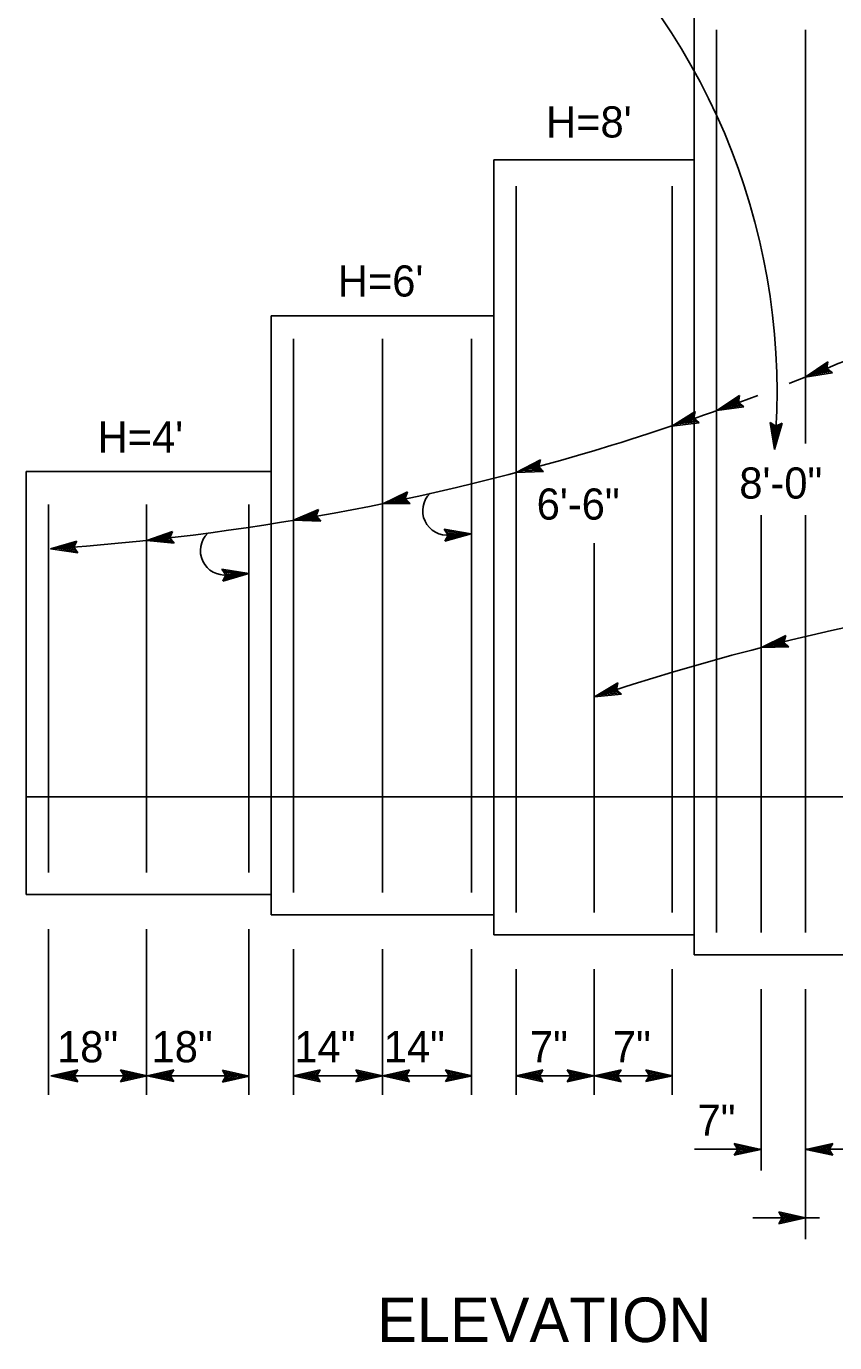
# Model space of a CAD drawing. Extents: x -894 to 866, y -472 to 714.
# Drawn here: x -142.7 to 38.8, y 229.7 to 525.3 of the extents above; entities that cross this region are included whole.
import ezdxf

# ---------------------------------------------------------------- set-up
doc = ezdxf.new("R2010")
doc.units = 0
for name, color, linetype in [('str_Concrete-A', 7, 'Continuous'), ('str_Reinforcement-C', 7, 'Continuous'), ('str_Text-A', 7, 'Continuous')]:
    doc.layers.add(name, color=color, linetype=linetype)

msp = doc.modelspace()

# ---------------------------------------------------------------- linework, layer by layer
at = {"layer": 'str_Concrete-A'}
for p, q in [((7.28, 530.31), (7.28, 316.81)), ((-37.72, 495.31), (-37.72, 321.31)), ((-37.72, 495.31), (7.28, 495.31)), ((-87.72, 460.31), (-37.72, 460.31)), ((-87.72, 460.31), (-87.72, 325.81)), ((-142.72, 425.31), (-142.72, 330.31)), ((-142.72, 425.31), (-87.72, 425.31)), ((-142.72, 352.31), (107.28, 352.31)), ((-142.72, 330.31), (-87.72, 330.31)), ((-87.72, 325.81), (-37.72, 325.81)), ((-37.72, 321.31), (7.28, 321.31)), ((7.28, 316.81), (57.28, 316.81))]:
    msp.add_line(p, q, dxfattribs=at)
at = {"layer": 'str_Reinforcement-C'}
for p, q in [((12.28, 524.52), (12.28, 321.81)), ((32.28, 524.52), (32.28, 431.6)), ((-32.72, 489.42), (-32.72, 419.53)), ((2.28, 489.42), (2.28, 326.31)), ((-82.72, 455.16), (-82.72, 330.81)), ((-62.72, 455.16), (-62.72, 330.81)), ((-42.72, 455.16), (-42.72, 330.81)), ((-137.72, 417.94), (-137.72, 335.31)), ((-115.72, 417.94), (-115.72, 335.31)), ((-92.72, 417.94), (-92.72, 335.31)), ((-32.72, 419.53), (-32.72, 326.31)), ((22.28, 415.55), (22.28, 321.81)), ((32.28, 415.55), (32.28, 321.81)), ((-15.22, 409.26), (-15.22, 326.31))]:
    msp.add_line(p, q, dxfattribs=at)
at = {"layer": 'str_Text-A'}
for p, q in [((32.21, 446.55), (37.29, 450.01)), ((33.5, 447.07), (37.21, 449.59)), ((37.29, 450.01), (37.04, 448.48)), ((37.29, 450.01), (37.29, 450.01)), ((38.28, 447.54), (32.21, 446.55)), ((32.21, 446.55), (32.21, 446.55)), ((37.95, 447.79), (33.5, 447.07)), ((34.78, 447.58), (37.17, 449.21)), ((37.6, 448.03), (34.78, 447.58)), ((36.06, 448.09), (37.09, 448.79)), ((37.31, 448.29), (36.06, 448.09)), ((37.04, 448.48), (38.28, 447.54)), ((38.28, 447.54), (38.28, 447.54)), ((12.31, 439.03), (17.46, 442.4)), ((13.61, 439.53), (17.37, 441.98)), ((14.9, 440.01), (17.32, 441.59)), ((16.19, 440.49), (17.23, 441.17)), ((17.44, 440.67), (16.19, 440.49)), ((17.46, 442.4), (17.18, 440.87)), ((17.18, 440.87), (18.4, 439.9)), ((17.46, 442.4), (17.46, 442.4)), ((2.27, 435.56), (7.49, 438.81)), ((3.58, 436.03), (7.39, 438.39)), ((4.88, 436.48), (7.34, 438.01)), ((6.18, 436.94), (7.23, 437.59)), ((7.49, 438.81), (7.18, 437.29)), ((7.49, 438.81), (7.49, 438.81)), ((18.4, 439.9), (12.31, 439.03)), ((12.31, 439.03), (12.31, 439.03)), ((18.07, 440.15), (13.6, 439.52)), ((17.73, 440.41), (14.9, 440.01)), ((18.4, 439.9), (18.4, 439.9)), ((8.38, 436.29), (2.27, 435.56)), ((2.27, 435.56), (2.27, 435.56)), ((8.05, 436.56), (3.57, 436.02)), ((7.71, 436.82), (4.88, 436.48)), ((7.43, 437.09), (6.18, 436.94)), ((7.18, 437.29), (8.38, 436.29)), ((8.38, 436.29), (8.38, 436.29)), ((25.28, 430.31), (24.34, 436.38)), ((24.34, 436.38), (24.34, 436.38)), ((24.34, 436.38), (25.62, 435.5)), ((25.37, 431.7), (24.69, 436.13)), ((25.46, 433.07), (25.02, 435.93)), ((27.01, 436.21), (25.28, 430.31)), ((25.55, 434.44), (25.36, 435.67)), ((26.64, 436.02), (25.37, 431.69)), ((26.26, 435.81), (25.46, 433.07)), ((25.91, 435.65), (25.55, 434.44)), ((25.62, 435.5), (27.01, 436.21)), ((27.01, 436.21), (27.01, 436.21)), ((25.28, 430.31), (25.28, 430.31)), ((-32.69, 425.14), (-27.23, 427.96)), ((-31.35, 425.5), (-27.37, 427.55)), ((-30.02, 425.84), (-27.45, 427.17)), ((-27.17, 425.96), (-30.02, 425.84)), ((-28.69, 426.2), (-27.59, 426.77)), ((-27.43, 426.25), (-28.69, 426.2)), ((-27.24, 427.96), (-27.67, 426.47)), ((-27.67, 426.47), (-26.55, 425.38)), ((-27.23, 427.96), (-27.23, 427.96)), ((-26.55, 425.38), (-32.69, 425.14)), ((-32.69, 425.14), (-32.69, 425.14)), ((-26.85, 425.67), (-31.36, 425.49)), ((-26.55, 425.38), (-26.55, 425.38)), ((-62.7, 418.12), (-57.14, 420.75)), ((-61.34, 418.43), (-57.29, 420.35)), ((-60, 418.73), (-57.39, 419.97)), ((-57.14, 420.75), (-57.63, 419.27)), ((-57.14, 420.75), (-57.14, 420.75)), ((-56.55, 418.14), (-62.7, 418.12)), ((-62.7, 418.12), (-62.7, 418.12)), ((-56.84, 418.44), (-61.35, 418.42)), ((-57.15, 418.74), (-60, 418.73)), ((-58.66, 419.04), (-57.54, 419.57)), ((-57.4, 419.04), (-58.66, 419.04)), ((-57.63, 419.27), (-56.55, 418.14)), ((-56.55, 418.14), (-56.55, 418.14)), ((-82.72, 414.38), (-77.08, 416.82)), ((-76.57, 414.19), (-82.72, 414.38)), ((-82.72, 414.38), (-82.72, 414.38)), ((-76.85, 414.5), (-81.36, 414.64)), ((-81.35, 414.64), (-77.24, 416.42)), ((-80, 414.9), (-77.35, 416.05)), ((-77.15, 414.81), (-80, 414.9)), ((-78.65, 415.16), (-77.51, 415.65)), ((-77.39, 415.12), (-78.65, 415.16)), ((-77.08, 416.82), (-77.61, 415.36)), ((-77.61, 415.36), (-76.57, 414.19)), ((-77.08, 416.82), (-77.08, 416.82)), ((-76.57, 414.19), (-76.57, 414.19)), ((-115.67, 409.83), (-109.87, 411.87)), ((-114.28, 410), (-110.06, 411.49)), ((-112.92, 410.16), (-110.19, 411.12)), ((-109.87, 411.87), (-110.5, 410.46)), ((-109.87, 411.87), (-109.87, 411.87)), ((-42.81, 411.38), (-48.88, 412.36)), ((-48.88, 412.36), (-48.88, 412.36)), ((-48.88, 412.36), (-48, 411.08)), ((-48.72, 409.7), (-42.81, 411.38)), ((-48, 411.08), (-48.72, 409.7)), ((-44.2, 411.3), (-48.62, 412.02)), ((-48.53, 410.06), (-44.19, 411.3)), ((-45.57, 411.22), (-48.42, 411.68)), ((-48.31, 410.44), (-45.57, 411.22)), ((-46.95, 411.14), (-48.17, 411.34)), ((-48.16, 410.79), (-46.95, 411.14)), ((-47.56, 411.11), (-42.81, 411.38)), ((-42.81, 411.38), (-42.81, 411.38)), ((-137.26, 408), (-131.36, 409.73)), ((-131.18, 407.07), (-137.26, 408)), ((-137.26, 408), (-137.26, 408)), ((-131.42, 407.41), (-135.88, 408.09)), ((-135.87, 408.1), (-131.57, 409.36)), ((-134.5, 408.19), (-131.72, 409)), ((-131.68, 407.75), (-134.5, 408.19)), ((-133.12, 408.28), (-131.93, 408.63)), ((-131.88, 408.09), (-133.12, 408.28)), ((-131.36, 409.73), (-132.07, 408.35)), ((-132.07, 408.35), (-131.18, 407.07)), ((-131.36, 409.73), (-131.36, 409.73)), ((-109.55, 409.22), (-115.67, 409.83)), ((-115.67, 409.83), (-115.67, 409.83)), ((-109.81, 409.55), (-114.29, 410)), ((-110.08, 409.88), (-112.92, 410.16)), ((-111.55, 410.33), (-110.38, 410.74)), ((-110.3, 410.2), (-111.55, 410.33)), ((-110.5, 410.46), (-109.55, 409.22)), ((-109.55, 409.22), (-109.55, 409.22)), ((-48.72, 409.7), (-48.72, 409.7)), ((-131.18, 407.07), (-131.18, 407.07)), ((-92.72, 402.41), (-98.79, 403.39)), ((-98.79, 403.39), (-98.79, 403.39)), ((-98.79, 403.39), (-97.91, 402.11)), ((-98.63, 400.73), (-92.72, 402.41)), ((-97.91, 402.11), (-98.63, 400.73)), ((-94.11, 402.34), (-98.53, 403.05)), ((-98.44, 401.1), (-94.1, 402.33)), ((-95.48, 402.25), (-98.33, 402.71)), ((-98.22, 401.47), (-95.48, 402.25)), ((-96.86, 402.17), (-98.08, 402.37)), ((-98.07, 401.83), (-96.86, 402.17)), ((-97.47, 402.14), (-92.72, 402.41)), ((-92.72, 402.41), (-92.72, 402.41)), ((-98.63, 400.73), (-98.63, 400.73)), ((22.35, 385.81), (27.86, 388.52)), ((23.7, 386.14), (27.72, 388.12)), ((25.04, 386.46), (27.63, 387.74)), ((26.38, 386.79), (27.49, 387.33)), ((27.86, 388.52), (27.4, 387.04)), ((27.86, 388.52), (27.86, 388.52)), ((28.5, 385.93), (22.35, 385.81)), ((22.35, 385.81), (22.35, 385.81)), ((28.2, 386.22), (23.69, 386.13)), ((27.89, 386.52), (25.04, 386.46)), ((27.64, 386.81), (26.38, 386.79)), ((27.4, 387.04), (28.5, 385.93)), ((28.5, 385.93), (28.5, 385.93)), ((-15.16, 374.74), (-9.9, 377.91)), ((-9.37, 375.64), (-13.86, 375.17)), ((-13.85, 375.18), (-10.01, 377.49)), ((-12.54, 375.61), (-10.06, 377.1)), ((-9.7, 375.91), (-12.54, 375.61)), ((-11.23, 376.05), (-10.17, 376.69)), ((-9.98, 376.18), (-11.23, 376.05)), ((-9.9, 377.91), (-10.23, 376.39)), ((-10.23, 376.39), (-9.05, 375.37)), ((-9.9, 377.91), (-9.9, 377.91)), ((-9.05, 375.37), (-15.16, 374.74)), ((-15.16, 374.74), (-15.16, 374.74)), ((-9.05, 375.37), (-9.05, 375.37)), ((-137.72, 322.55), (-137.72, 285.34)), ((-115.72, 322.55), (-115.72, 285.34)), ((-92.72, 322.55), (-92.72, 285.34)), ((-82.72, 318.05), (-82.72, 285.34)), ((-62.72, 318.05), (-62.72, 285.34)), ((-42.72, 318.05), (-42.72, 285.34)), ((-32.72, 313.55), (-32.72, 285.34)), ((-15.22, 313.55), (-15.22, 285.34)), ((2.28, 313.55), (2.28, 285.34)), ((22.28, 309.05), (22.28, 268.36)), ((32.28, 309.05), (32.28, 252.96)), ((-137.19, 289.62), (-131.19, 290.95)), ((-135.8, 289.62), (-131.42, 290.59)), ((-134.42, 289.62), (-131.6, 290.24)), ((-133.04, 289.62), (-131.83, 289.88)), ((-131.19, 290.95), (-131.99, 289.62)), ((-131.19, 290.95), (-131.19, 290.95)), ((-120.78, 289.59), (-121.58, 290.93)), ((-121.58, 290.93), (-121.58, 290.93)), ((-121.58, 290.93), (-115.58, 289.59)), ((-121.37, 290.58), (-116.96, 289.59)), ((-121.13, 290.22), (-118.35, 289.6)), ((-120.96, 289.87), (-119.73, 289.6)), ((-115.59, 289.65), (-109.59, 290.98)), ((-114.2, 289.65), (-109.83, 290.62)), ((-112.83, 289.64), (-110, 290.27)), ((-111.45, 289.64), (-110.24, 289.91)), ((-109.59, 290.98), (-110.39, 289.65)), ((-109.59, 290.98), (-109.59, 290.98)), ((-97.89, 289.51), (-98.69, 290.85)), ((-98.69, 290.85), (-98.69, 290.85)), ((-98.69, 290.85), (-92.69, 289.51)), ((-98.47, 290.49), (-94.07, 289.51)), ((-98.24, 290.13), (-95.45, 289.51)), ((-98.06, 289.78), (-96.84, 289.51)), ((-82.7, 289.6), (-76.7, 290.93)), ((-81.31, 289.61), (-76.94, 290.57)), ((-79.94, 289.6), (-77.11, 290.23)), ((-78.56, 289.6), (-77.35, 289.87)), ((-76.7, 290.93), (-77.5, 289.6)), ((-76.7, 290.93), (-76.7, 290.93)), ((-67.96, 289.61), (-68.76, 290.95)), ((-68.76, 290.95), (-68.76, 290.95)), ((-68.76, 290.95), (-62.76, 289.61)), ((-68.55, 290.6), (-64.14, 289.61)), ((-68.31, 290.24), (-65.53, 289.62)), ((-68.14, 289.89), (-66.91, 289.62)), ((-62.65, 289.61), (-56.65, 290.94)), ((-61.26, 289.62), (-56.88, 290.58)), ((-59.89, 289.61), (-57.06, 290.24)), ((-58.5, 289.61), (-57.3, 289.88)), ((-56.65, 290.94), (-57.45, 289.61)), ((-56.65, 290.94), (-56.65, 290.94)), ((-47.8, 289.64), (-48.6, 290.98)), ((-48.6, 290.98), (-48.6, 290.98)), ((-48.6, 290.98), (-42.6, 289.64)), ((-48.38, 290.63), (-43.98, 289.64)), ((-48.15, 290.27), (-45.36, 289.64)), ((-47.97, 289.92), (-46.74, 289.65)), ((-32.7, 289.6), (-26.7, 290.93)), ((-31.31, 289.61), (-26.94, 290.57)), ((-29.94, 289.6), (-27.11, 290.23)), ((-28.56, 289.6), (-27.35, 289.87)), ((-26.7, 290.93), (-27.5, 289.6)), ((-26.7, 290.93), (-26.7, 290.93)), ((-20.46, 289.61), (-21.26, 290.95)), ((-21.26, 290.95), (-21.26, 290.95)), ((-21.26, 290.95), (-15.26, 289.61)), ((-21.05, 290.6), (-16.64, 289.61)), ((-20.81, 290.24), (-18.03, 289.62)), ((-20.64, 289.89), (-19.41, 289.62)), ((-15.15, 289.61), (-9.15, 290.94)), ((-13.76, 289.62), (-9.38, 290.58)), ((-12.39, 289.61), (-9.56, 290.24)), ((-11, 289.61), (-9.8, 289.88)), ((-9.15, 290.94), (-9.95, 289.61)), ((-9.15, 290.94), (-9.15, 290.94)), ((-2.8, 289.64), (-3.6, 290.98)), ((-3.6, 290.98), (-3.6, 290.98)), ((-3.6, 290.98), (2.4, 289.64)), ((-3.38, 290.63), (1.02, 289.64)), ((-3.15, 290.27), (-0.36, 289.64)), ((-2.97, 289.92), (-1.74, 289.65)), ((-131.19, 288.28), (-137.19, 289.62)), ((-137.19, 289.62), (-137.19, 289.62)), ((-137.19, 289.62), (-92.72, 289.62)), ((-131.4, 288.64), (-135.81, 289.62)), ((-131.64, 289), (-134.42, 289.62)), ((-131.81, 289.34), (-133.04, 289.62)), ((-131.99, 289.62), (-131.19, 288.28)), ((-131.19, 288.28), (-131.19, 288.28)), ((-115.58, 289.59), (-121.58, 288.26)), ((-121.58, 288.26), (-120.78, 289.59)), ((-121.58, 288.26), (-121.58, 288.26)), ((-116.98, 289.59), (-121.35, 288.62)), ((-118.35, 289.6), (-121.17, 288.97)), ((-119.73, 289.6), (-120.94, 289.33)), ((-109.59, 288.31), (-115.59, 289.65)), ((-115.59, 289.65), (-115.59, 289.65)), ((-115.58, 289.59), (-115.58, 289.59)), ((-109.81, 288.66), (-114.21, 289.65)), ((-110.04, 289.02), (-112.83, 289.64)), ((-110.22, 289.37), (-111.45, 289.64)), ((-110.39, 289.65), (-109.59, 288.31)), ((-109.59, 288.31), (-109.59, 288.31)), ((-92.69, 289.51), (-98.69, 288.18)), ((-98.69, 288.18), (-97.89, 289.51)), ((-98.69, 288.18), (-98.69, 288.18)), ((-94.08, 289.5), (-98.46, 288.54)), ((-95.45, 289.51), (-98.28, 288.88)), ((-96.84, 289.51), (-98.04, 289.24)), ((-92.69, 289.51), (-92.69, 289.51)), ((-82.72, 289.62), (-42.72, 289.62)), ((-76.7, 288.26), (-82.7, 289.6)), ((-82.7, 289.6), (-82.7, 289.6)), ((-76.92, 288.62), (-81.32, 289.6)), ((-77.15, 288.98), (-79.94, 289.6)), ((-77.33, 289.33), (-78.56, 289.6)), ((-77.5, 289.6), (-76.7, 288.26)), ((-76.7, 288.26), (-76.7, 288.26)), ((-62.76, 289.61), (-68.76, 288.28)), ((-68.76, 288.28), (-67.96, 289.61)), ((-68.76, 288.28), (-68.76, 288.28)), ((-64.15, 289.61), (-68.53, 288.64)), ((-65.53, 289.62), (-68.35, 288.99)), ((-66.91, 289.62), (-68.12, 289.35)), ((-62.76, 289.61), (-62.76, 289.61)), ((-56.65, 288.27), (-62.65, 289.61)), ((-62.65, 289.61), (-62.65, 289.61)), ((-56.87, 288.63), (-61.27, 289.61)), ((-57.1, 288.99), (-59.89, 289.61)), ((-57.28, 289.34), (-58.5, 289.61)), ((-57.45, 289.61), (-56.65, 288.27)), ((-56.65, 288.27), (-56.65, 288.27)), ((-42.6, 289.64), (-48.6, 288.31)), ((-48.6, 288.31), (-47.8, 289.64)), ((-48.6, 288.31), (-48.6, 288.31)), ((-43.99, 289.64), (-48.36, 288.67)), ((-45.36, 289.64), (-48.19, 289.02)), ((-46.74, 289.65), (-47.95, 289.38)), ((-42.6, 289.64), (-42.6, 289.64)), ((-32.72, 289.62), (2.28, 289.62)), ((-26.7, 288.26), (-32.7, 289.6)), ((-32.7, 289.6), (-32.7, 289.6)), ((-26.92, 288.62), (-31.32, 289.6)), ((-27.15, 288.98), (-29.94, 289.6)), ((-27.33, 289.33), (-28.56, 289.6)), ((-27.5, 289.6), (-26.7, 288.26)), ((-26.7, 288.26), (-26.7, 288.26)), ((-15.26, 289.61), (-21.26, 288.28)), ((-21.26, 288.28), (-20.46, 289.61)), ((-21.26, 288.28), (-21.26, 288.28)), ((-16.65, 289.61), (-21.03, 288.64)), ((-18.03, 289.62), (-20.85, 288.99)), ((-19.41, 289.62), (-20.62, 289.35)), ((-15.26, 289.61), (-15.26, 289.61)), ((-9.15, 288.27), (-15.15, 289.61)), ((-15.15, 289.61), (-15.15, 289.61)), ((-9.37, 288.63), (-13.77, 289.61)), ((-9.6, 288.99), (-12.39, 289.61)), ((-9.78, 289.34), (-11, 289.61)), ((-9.95, 289.61), (-9.15, 288.27)), ((-9.15, 288.27), (-9.15, 288.27)), ((2.4, 289.64), (-3.6, 288.31)), ((-3.6, 288.31), (-2.8, 289.64)), ((-3.6, 288.31), (-3.6, 288.31)), ((1.01, 289.64), (-3.36, 288.67)), ((-0.36, 289.64), (-3.19, 289.02)), ((-1.74, 289.65), (-2.95, 289.38)), ((2.4, 289.64), (2.4, 289.64)), ((7.36, 273.11), (22.28, 273.11)), ((17.04, 273.1), (16.24, 274.44)), ((16.24, 274.44), (16.24, 274.44)), ((16.24, 274.44), (22.24, 273.1)), ((22.24, 273.1), (16.24, 271.77)), ((16.24, 271.77), (17.04, 273.1)), ((16.45, 274.09), (20.86, 273.1)), ((20.85, 273.1), (16.47, 272.13)), ((19.47, 273.1), (16.65, 272.48)), ((16.69, 273.73), (19.47, 273.1)), ((16.86, 273.38), (18.09, 273.11)), ((18.09, 273.11), (16.88, 272.84)), ((22.24, 273.1), (22.24, 273.1)), ((32.28, 273.11), (44.75, 273.11)), ((32.35, 273.1), (38.35, 274.43)), ((38.35, 271.76), (32.35, 273.1)), ((32.35, 273.1), (32.35, 273.1)), ((38.13, 272.12), (33.73, 273.1)), ((33.74, 273.11), (38.12, 274.07)), ((35.11, 273.1), (37.94, 273.73)), ((37.9, 272.48), (35.11, 273.1)), ((36.5, 273.1), (37.7, 273.37)), ((37.72, 272.82), (36.5, 273.1)), ((38.35, 274.43), (37.55, 273.1)), ((37.55, 273.1), (38.35, 271.76)), ((38.35, 274.43), (38.35, 274.43)), ((16.24, 271.77), (16.24, 271.77)), ((38.35, 271.76), (38.35, 271.76)), ((20.44, 257.71), (35.4, 257.71)), ((27.04, 257.7), (26.24, 259.04)), ((26.24, 259.04), (26.24, 259.04)), ((26.24, 259.04), (32.24, 257.7)), ((32.24, 257.7), (26.24, 256.37)), ((26.24, 256.37), (27.04, 257.7)), ((26.45, 258.69), (30.86, 257.7)), ((30.85, 257.7), (26.47, 256.73)), ((29.47, 257.7), (26.65, 257.08)), ((26.69, 258.33), (29.47, 257.7)), ((26.86, 257.98), (28.09, 257.71)), ((28.09, 257.71), (26.88, 257.44)), ((32.24, 257.7), (32.24, 257.7)), ((26.24, 256.37), (26.24, 256.37))]:
    msp.add_line(p, q, dxfattribs=at)
for centre, radius, start, end in [((-122.91, 443.28), 148.76, 354.9984, 47.7139), ((-174.85, 964.99), 558.26, 291.3748, 295.7052), ((-174.85, 964.99), 558.26, 287.0443, 290.5963), ((-174.85, 964.99), 558.26, 273.861, 287.0443), ((-48.25, 416.53), 5.47, 133.8846, 277.2255), ((-98.16, 407.56), 5.47, 133.8846, 277.2255), ((155.86, -134.53), 537.2, 92.8199, 108.5698)]:
    msp.add_arc(centre, radius, start, end, dxfattribs=at)

# ---------------------------------------------------------------- texts
for s, height, p in [("H=8'", 7, (-26.01, 500.36)), ("H=6'", 7, (-72.78, 464.64)), ("H=4'", 7, (-126.72, 429.58)), ('8\'-0"', 7, (17.38, 419.26)), ('6\'-6"', 7, (-28.12, 414.54)), ('18"', 7, (-135.83, 292.65)), ('18"', 7, (-114.6, 292.65)), ('14"', 7, (-82.54, 292.65)), ('14"', 7, (-62.47, 292.65)), ('7"', 7, (-29.63, 292.65)), ('7"', 7, (-11.01, 292.65)), ('7"', 7, (8, 276.14)), ('ELEVATION', 10, (-63.93, 229.82))]:
    msp.add_text(s, height=height, dxfattribs=at).set_placement(p)

doc.saveas('drawing.dxf')
